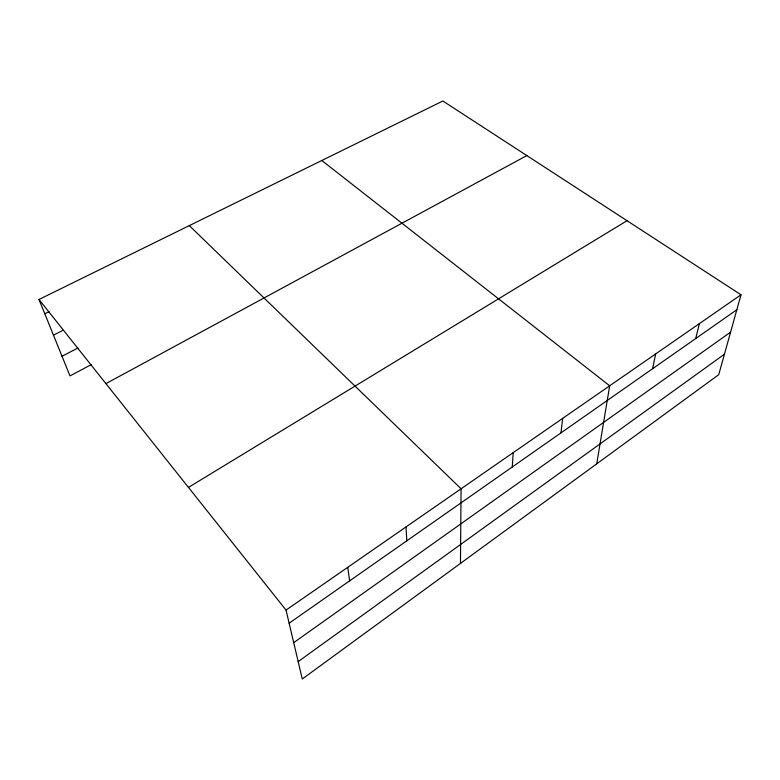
<?xml version="1.0" encoding="UTF-8"?>
<svg xmlns="http://www.w3.org/2000/svg" width="780" height="780" viewBox="0 0 780 780"><rect width="100%" height="100%" fill="white"/><g stroke="black" fill="none" stroke-linecap="round" stroke-linejoin="round"><path stroke-width="1.17" d="M460.463 563.404L461.068 488.777L189.296 225.615M512.255 466.996L513.23 452.634M560.957 432.9L562.702 418.353M596.739 463.827L609.677 385.798L321.799 160.495M652.587 368.735L655.658 353.925M695.731 338.53L699.387 323.622M741 294.781L718.731 374.683L302.269 679L286.036 610.087L39 299.481L442.874 101L741 294.781L286.036 610.087M298.174 661.606L724.444 354.198M293.709 642.661L730.587 332.144M289.127 623.22L736.827 309.757M188.458 487.402L627.032 220.701M105.924 383.623L526.832 155.571M91.24 364.63L69.986 375.911L39 299.481M62.02 356.265L77.99 347.958M53.459 335.156L63.073 330.252M44.791 313.765L49.082 311.63M347.744 567.323L349.645 580.846M405.99 526.948L406.828 540.813"/></g></svg>
